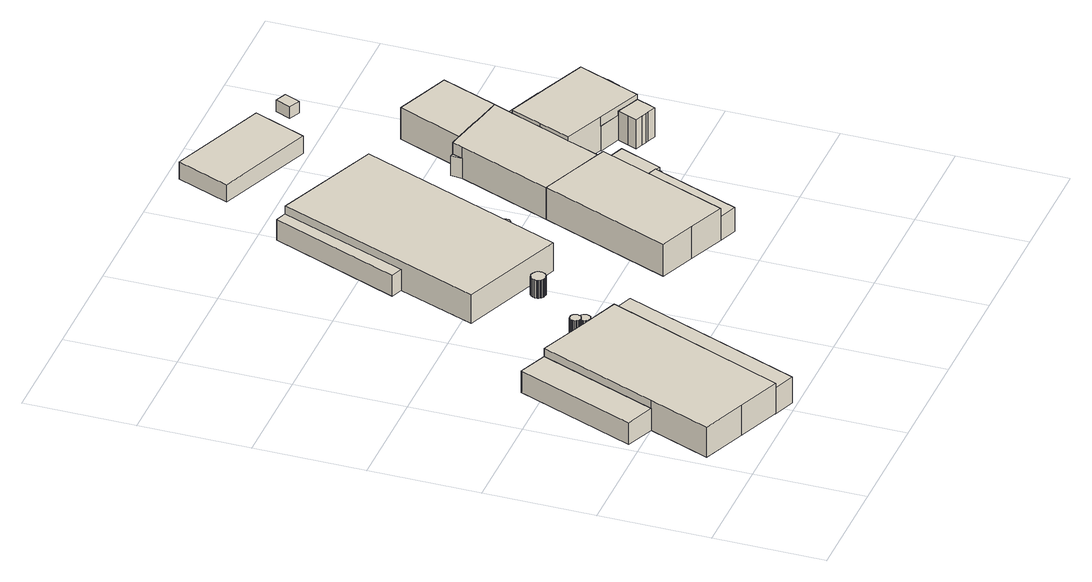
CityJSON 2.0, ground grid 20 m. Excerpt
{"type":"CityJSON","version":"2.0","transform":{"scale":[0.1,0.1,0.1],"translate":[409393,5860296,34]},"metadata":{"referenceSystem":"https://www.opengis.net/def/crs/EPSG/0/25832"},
"CityObjects":{
"building1":{"type":"Building","attributes":{"Gemeindeschluessel":"03454048","AbsoluteHoehe":"34.951","MittlereTraufHoehe":"39.28","Firsthoehe":"39.28","function":"31001_2720","roofType":"1000","measuredHeight":4.33},"address":[{"country":"Germany","locality":"Spahnharrenstätte"}],"geometry":[{"type":"MultiSurface","lod":"1","boundaries":[[[0,1,2,3]],[[4,5,6,7]],[[4,7,3,2]],[[5,4,2,1]],[[6,5,1,0]],[[7,6,0,3]]]}]},
"building2":{"type":"Building","attributes":{"Gemeindeschluessel":"03454048","AbsoluteHoehe":"34.973","MittlereTraufHoehe":"40.496","Firsthoehe":"41.825","function":"31001_2000","roofType":"3100","measuredHeight":6.85},"address":[{"country":"Germany","locality":"Spahnharrenstätte"}],"geometry":[{"type":"MultiSurface","lod":"1","boundaries":[[[8,9,10,11,12,13,14]],[[15,5,4,16,17,18,19]],[[15,19,14,13]],[[5,15,13,12]],[[4,5,12,11]],[[16,4,11,10]],[[17,16,10,9]],[[18,17,9,8]],[[19,18,8,14]]]}]},
"building3":{"type":"Building","attributes":{"Gemeindeschluessel":"03454048","AbsoluteHoehe":"34.945","MittlereTraufHoehe":"39.964","Firsthoehe":"39.964","function":"51009_1610","roofType":"1000","measuredHeight":5.02},"address":[{"country":"Germany","locality":"Spahnharrenstätte"}],"geometry":[{"type":"MultiSurface","lod":"1","boundaries":[[[20,21,22,23]],[[24,25,26,27]],[[24,27,23,22]],[[25,24,22,21]],[[26,25,21,20]],[[27,26,20,23]]]}]},
"building4":{"type":"Building","attributes":{"Gemeindeschluessel":"03454048","AbsoluteHoehe":"34.986","MittlereTraufHoehe":"41.518","Firsthoehe":"41.518","function":"51003_1201","roofType":"1000","measuredHeight":6.53},"address":[{"country":"Germany","locality":"Spahnharrenstätte"}],"geometry":[{"type":"MultiSurface","lod":"1","boundaries":[[[28,29,30,31,32,33,34,35,36,37,38,39,40,41,42,43,44,45,46,47,48,49,50,51,52,53,54,55,56,57,58,59,60,61,62,63]],[[64,65,66,67,68,69,70,71,72,73,74,75,76,77,78,79,80,81,82,83,84,85,86,87,88,89,90,91,92,93,94,95,96,97,98,99]],[[64,99,63,62]],[[65,64,62,61]],[[66,65,61,60]],[[67,66,60,59]],[[68,67,59,58]],[[69,68,58,57]],[[70,69,57,56]],[[71,70,56,55]],[[72,71,55,54]],[[73,72,54,53]],[[74,73,53,52]],[[75,74,52,51]],[[76,75,51,50]],[[77,76,50,49]],[[78,77,49,48]],[[79,78,48,47]],[[80,79,47,46]],[[81,80,46,45]],[[82,81,45,44]],[[83,82,44,43]],[[84,83,43,42]],[[85,84,42,41]],[[86,85,41,40]],[[87,86,40,39]],[[88,87,39,38]],[[89,88,38,37]],[[90,89,37,36]],[[91,90,36,35]],[[92,91,35,34]],[[93,92,34,33]],[[94,93,33,32]],[[95,94,32,31]],[[96,95,31,30]],[[97,96,30,29]],[[98,97,29,28]],[[99,98,28,63]]]}]},
"building5":{"type":"Building","attributes":{"Gemeindeschluessel":"03454048","AbsoluteHoehe":"35.001","MittlereTraufHoehe":"40.64","Firsthoehe":"40.64","function":"51003_1201","roofType":"1000","measuredHeight":5.64},"address":[{"country":"Germany","locality":"Spahnharrenstätte"}],"geometry":[{"type":"MultiSurface","lod":"1","boundaries":[[[100,101,102,103,104,105,106,107,108,109,110,111,112,113,114,115,116,117,118,119,120,121,122,123,124,125,126,127,128,129,130,131,132,133,134,135]],[[136,137,138,139,140,141,142,143,144,145,146,147,148,149,150,151,152,153,154,155,156,157,158,159,160,161,162,163,164,165,166,167,168,169,170,171]],[[136,171,135,134]],[[137,136,134,133]],[[138,137,133,132]],[[139,138,132,131]],[[140,139,131,130]],[[141,140,130,129]],[[142,141,129,128]],[[143,142,128,127]],[[144,143,127,126]],[[145,144,126,125]],[[146,145,125,124]],[[147,146,124,123]],[[148,147,123,122]],[[149,148,122,121]],[[150,149,121,120]],[[151,150,120,119]],[[152,151,119,118]],[[153,152,118,117]],[[154,153,117,116]],[[155,154,116,115]],[[156,155,115,114]],[[157,156,114,113]],[[158,157,113,112]],[[159,158,112,111]],[[160,159,111,110]],[[161,160,110,109]],[[162,161,109,108]],[[163,162,108,107]],[[164,163,107,106]],[[165,164,106,105]],[[166,165,105,104]],[[167,166,104,103]],[[168,167,103,102]],[[169,168,102,101]],[[170,169,101,100]],[[171,170,100,135]]]}]},
"building6":{"type":"Building","attributes":{"Gemeindeschluessel":"03454048","BezugspunktDach":"4000","AbsoluteHoehe":"35.005","MittlereTraufHoehe":"38.505","Firsthoehe":"38.505","function":"51003_1201","measuredHeight":3.5},"address":[{"country":"Germany","locality":"Spahnharrenstätte"}],"geometry":[{"type":"MultiSurface","lod":"1","boundaries":[[[172,173,174,175,176,177,178,179,180,181,182,183,184,185,186,187,188,189,190,191,192,193,194,195,196,197,198,199,200,201,202,203,204,205,206,207,208,209,210,211,212,213]],[[214,215,216,217,218,219,220,221,222,223,224,225,226,227,228,229,230,231,232,233,234,235,236,237,238,239,240,241,242,243,244,245,246,247,248,249,250,251,252,253,254,255]],[[214,255,213,212]],[[215,214,212,211]],[[216,215,211,210]],[[217,216,210,209]],[[218,217,209,208]],[[219,218,208,207]],[[220,219,207,206]],[[221,220,206,205]],[[222,221,205,204]],[[223,222,204,203]],[[224,223,203,202]],[[225,224,202,201]],[[226,225,201,200]],[[227,226,200,199]],[[228,227,199,198]],[[229,228,198,197]],[[230,229,197,196]],[[231,230,196,195]],[[232,231,195,194]],[[233,232,194,193]],[[234,233,193,192]],[[235,234,192,191]],[[236,235,191,190]],[[237,236,190,189]],[[238,237,189,188]],[[239,238,188,187]],[[240,239,187,186]],[[241,240,186,185]],[[242,241,185,184]],[[243,242,184,183]],[[244,243,183,182]],[[245,244,182,181]],[[246,245,181,180]],[[247,246,180,179]],[[248,247,179,178]],[[249,248,178,177]],[[250,249,177,176]],[[251,250,176,175]],[[252,251,175,174]],[[253,252,174,173]],[[254,253,173,172]],[[255,254,172,213]]]}]},
"building7":{"type":"Building","attributes":{"Gemeindeschluessel":"03454048","AbsoluteHoehe":"34.883","MittlereTraufHoehe":"39.159","Firsthoehe":"41.837","function":"31001_2720","roofType":"5000","measuredHeight":6.95},"address":[{"country":"Germany","locality":"Spahnharrenstätte"}],"children":["building7-1"],"geometry":[{"type":"MultiSurface","lod":"1","boundaries":[[[256,257,258,259]],[[260,261,262,263]],[[260,263,259,258]],[[261,260,258,257]],[[256,264,265,266,261,257]],[[263,262,256,259]],[[264,262,266,265]]]}]},
"building7-1":{"type":"BuildingPart","attributes":{"AbsoluteHoehe":"34.883","MittlereTraufHoehe":"39.035","Firsthoehe":"39.323","roofType":"2100","measuredHeight":4.44},"parents":["building7"],"geometry":[{"type":"MultiSurface","lod":"1","boundaries":[[[264,267,268,265]],[[269,270,262,266]],[[269,266,265,268]],[[270,269,268,267]],[[262,270,267,264]],[[265,266,262,264]]]}]},
"building8":{"type":"Building","attributes":{"Gemeindeschluessel":"03454048","BezugspunktDach":"4000","AbsoluteHoehe":"35.202","MittlereTraufHoehe":"38.702","Firsthoehe":"38.702","function":"51003_1201","measuredHeight":3.5},"address":[{"country":"Germany","locality":"Spahnharrenstätte"}],"geometry":[{"type":"MultiSurface","lod":"1","boundaries":[[[271,272,273,274,275,276,277,278,279,280,281,282,283,284,285,286,287,288,289,290,291,292,293,294,295,296,297,298,299,300,301,302,303,304,305,306]],[[307,308,309,310,311,312,313,314,315,316,317,318,319,320,321,322,323,324,325,326,327,328,329,330,331,332,333,334,335,336,337,338,339,340,341,342]],[[307,342,306,305]],[[308,307,305,304]],[[309,308,304,303]],[[310,309,303,302]],[[311,310,302,301]],[[312,311,301,300]],[[313,312,300,299]],[[314,313,299,298]],[[315,314,298,297]],[[316,315,297,296]],[[317,316,296,295]],[[318,317,295,294]],[[319,318,294,293]],[[320,319,293,292]],[[321,320,292,291]],[[322,321,291,290]],[[323,322,290,289]],[[324,323,289,288]],[[325,324,288,287]],[[326,325,287,286]],[[327,326,286,285]],[[328,327,285,284]],[[329,328,284,283]],[[330,329,283,282]],[[331,330,282,281]],[[332,331,281,280]],[[333,332,280,279]],[[334,333,279,278]],[[335,334,278,277]],[[336,335,277,276]],[[337,336,276,275]],[[338,337,275,274]],[[339,338,274,273]],[[340,339,273,272]],[[341,340,272,271]],[[342,341,271,306]]]}]},
"building9":{"type":"Building","attributes":{"Gemeindeschluessel":"03454048","AbsoluteHoehe":"35.111","MittlereTraufHoehe":"40.634","Firsthoehe":"42.944","function":"31001_2720","roofType":"3100","measuredHeight":7.83},"address":[{"country":"Germany","locality":"Spahnharrenstätte"}],"children":["building9-1","building9-2","building9-3","building9-4","building9-5"],"geometry":[{"type":"MultiSurface","lod":"1","boundaries":[[[343,344,345,346,347,348,349,350]],[[351,352,353,354,355,356,357,358]],[[351,358,350,349]],[[352,351,349,348]],[[353,352,348,347]],[[346,359,360,361,347]],[[345,362,359,346]],[[356,355,345,344]],[[357,356,344,343]],[[350,363,364,343]],[[360,365,353,361]],[[359,354,365,360]],[[355,354,359,362]],[[363,358,357,364]]]}]},
"building9-1":{"type":"BuildingPart","attributes":{"AbsoluteHoehe":"35.111","MittlereTraufHoehe":"39.014","Firsthoehe":"39.014","roofType":"1000","measuredHeight":3.9},"parents":["building9"],"geometry":[{"type":"MultiSurface","lod":"1","boundaries":[[[366,367,368,369]],[[370,371,372,373]],[[371,370,368,367]],[[372,371,367,366]],[[373,372,366,369]],[[370,373,369,368]]]}]},
"building9-2":{"type":"BuildingPart","attributes":{"AbsoluteHoehe":"35.111","MittlereTraufHoehe":"39.043","Firsthoehe":"39.043","roofType":"1000","measuredHeight":3.93},"parents":["building9"],"geometry":[{"type":"MultiSurface","lod":"1","boundaries":[[[374,375,376]],[[377,378,379]],[[377,379,376,375]],[[378,377,375,374]],[[379,378,374,376]]]}]},
"building9-3":{"type":"BuildingPart","attributes":{"AbsoluteHoehe":"35.111","MittlereTraufHoehe":"40.686","Firsthoehe":"42.895","roofType":"3100","measuredHeight":7.78},"parents":["building9"],"geometry":[{"type":"MultiSurface","lod":"1","boundaries":[[[380,381,382,383,384,385]],[[386,387,388,389,390,391]],[[384,392,385]],[[387,386,384,383]],[[388,387,383,382]],[[389,388,382,381]],[[390,389,381,380]],[[384,386,393,392]],[[392,393,391,385]],[[391,390,380,385]]]}]},
"building9-4":{"type":"BuildingPart","attributes":{"AbsoluteHoehe":"35.111","MittlereTraufHoehe":"39.705","Firsthoehe":"40.363","roofType":"2100","measuredHeight":5.25},"parents":["building9"],"geometry":[{"type":"MultiSurface","lod":"1","boundaries":[[[394,395,364,363,396]],[[358,357,370,373,397]],[[358,397,396,363]],[[370,357,364,395]],[[394,369,368,395]],[[397,373,394,396]],[[357,358,363,364]],[[369,373,370,368]]]}]},
"building9-5":{"type":"BuildingPart","attributes":{"AbsoluteHoehe":"35.111","MittlereTraufHoehe":"40.385","Firsthoehe":"43.003","roofType":"3100","measuredHeight":7.89},"parents":["building9"],"geometry":[{"type":"MultiSurface","lod":"1","boundaries":[[[362,398,399,380,392,384,400,401,361,360]],[[353,379,378,386,393,390,402,403,355,365]],[[379,353,361,401]],[[400,374,376,401]],[[386,378,400,384]],[[402,390,380,399]],[[403,402,399,398]],[[355,403,398,362]],[[353,365,360,361]],[[374,378,379,376]],[[392,393,386,384]],[[385,391,393,392]],[[380,390,391,385]],[[360,365,354,359]],[[359,354,355,362]]]}]},
"building10":{"type":"Building","attributes":{"Gemeindeschluessel":"03454048","AbsoluteHoehe":"35.582","MittlereTraufHoehe":"39.103","Firsthoehe":"40.193","function":"51009_1610","roofType":"3100","measuredHeight":4.61},"address":[{"country":"Germany","locality":"Spahnharrenstätte"}],"geometry":[{"type":"MultiSurface","lod":"1","boundaries":[[[404,405,406,407]],[[408,409,410,411]],[[408,411,407,406]],[[409,408,406,405]],[[410,409,405,404]],[[411,410,404,407]]]}]},
"building11":{"type":"Building","attributes":{"Gemeindeschluessel":"03454048","AbsoluteHoehe":"34.154","MittlereTraufHoehe":"36.857","Firsthoehe":"38.426","function":"31001_2000","roofType":"3100","measuredHeight":4.27},"address":[{"country":"Germany","locality":"Spahnharrenstätte"}],"geometry":[{"type":"MultiSurface","lod":"1","boundaries":[[[412,413,414,415]],[[416,417,418,419]],[[416,419,415,414]],[[417,416,414,413]],[[418,417,413,412]],[[419,418,412,415]]]}]},
"building12":{"type":"Building","attributes":{"Gemeindeschluessel":"03454048","AbsoluteHoehe":"35.385","MittlereTraufHoehe":"41.34","Firsthoehe":"43.808","function":"31001_1210","roofType":"3100","measuredHeight":8.42},"address":[{"country":"Germany","locality":"Spahnharrenstätte","thoroughfareNumber":"102","thoroughfareName":"Rastdorfer Straße"}],"children":["building12-1","building12-2","building12-3"],"geometry":[{"type":"MultiSurface","lod":"1","boundaries":[[[420,421,422,423,424,425,426,427,428]],[[429,430,431,432,433,434,435,436,437]],[[429,437,428,427]],[[430,429,427,426]],[[425,438,439,426]],[[432,431,425,424]],[[433,432,424,423]],[[434,433,423,422]],[[421,440,441,422]],[[420,442,440,421]],[[437,436,420,428]],[[438,431,430,439]],[[440,435,434,441]],[[442,436,435,440]]]}]},
"building12-1":{"type":"BuildingPart","attributes":{"AbsoluteHoehe":"35.385","MittlereTraufHoehe":"40.24","Firsthoehe":"40.24","roofType":"1000","measuredHeight":4.86},"parents":["building12"],"geometry":[{"type":"MultiSurface","lod":"1","boundaries":[[[443,444,441,440,442,445,446,447]],[[448,449,436,435,434,450,451,452]],[[449,448,446,445]],[[436,449,445,442]],[[450,434,441,444]],[[451,450,444,443]],[[452,451,443,447]],[[446,448,453,454]],[[454,453,452,447]],[[435,436,442,440]],[[434,435,440,441]]]}]},
"building12-2":{"type":"BuildingPart","attributes":{"AbsoluteHoehe":"35.385","MittlereTraufHoehe":"40.557","Firsthoehe":"42.344","roofType":"3100","measuredHeight":6.96},"parents":["building12"],"geometry":[{"type":"MultiSurface","lod":"1","boundaries":[[[455,456,457,458,459,460,461,462,463,464]],[[465,466,467,448,453,452,468,469,470,471]],[[465,471,464,463]],[[466,465,463,462]],[[467,466,462,461]],[[448,467,461,460]],[[459,454,446,460]],[[458,447,454,459]],[[468,452,458,457]],[[469,468,457,456]],[[470,469,456,455]],[[471,470,455,464]],[[454,453,448,446]],[[452,453,454,447]]]}]},
"building12-3":{"type":"BuildingPart","attributes":{"AbsoluteHoehe":"35.385","MittlereTraufHoehe":"40.24","Firsthoehe":"40.24","roofType":"1000","measuredHeight":4.86},"parents":["building12"],"geometry":[{"type":"MultiSurface","lod":"1","boundaries":[[[438,472,473,439]],[[474,475,431,430]],[[474,430,439,473]],[[475,474,473,472]],[[431,475,472,438]],[[430,431,438,439]]]}]},
"building13":{"type":"Building","attributes":{"Gemeindeschluessel":"03454048","AbsoluteHoehe":"34.305","MittlereTraufHoehe":"36.224","Firsthoehe":"37.003","function":"31001_2000","roofType":"3100","measuredHeight":2.7},"address":[{"country":"Germany","locality":"Spahnharrenstätte"}],"geometry":[{"type":"MultiSurface","lod":"1","boundaries":[[[476,477,478,479]],[[480,481,482,483]],[[480,483,479,478]],[[481,480,478,477]],[[482,481,477,476]],[[483,482,476,479]]]}]},
"building14":{"type":"Building","attributes":{"Gemeindeschluessel":"03454048","AbsoluteHoehe":"35.382","MittlereTraufHoehe":"41.161","Firsthoehe":"41.161","function":"51009_1610","roofType":"1000","measuredHeight":5.78},"address":[{"country":"Germany","locality":"Spahnharrenstätte"}],"geometry":[{"type":"MultiSurface","lod":"1","boundaries":[[[484,485,486,487]],[[488,450,434,489]],[[488,489,487,486]],[[450,488,486,485]],[[434,450,485,484]],[[489,434,484,487]]]}]}
},
"vertices":[
[5,217,53],[57,196,53],[144,413,53],[92,434,53],[144,413,10],[57,196,10],[5,217,10],[92,434,10],
[173,20,69],[306,348,69],[225,380,69],[144,413,69],[57,196,69],[12,84,69],[92,52,69],[12,84,10],[225,380,10],[306,348,10],[173,20,10],[92,52,10],
[173,20,60],[212,5,60],[344,334,60],[306,348,60],[344,334,9],[212,5,9],[173,20,9],[306,348,9],
[231,387,75],[231,386,75],[233,384,75],[234,383,75],[236,383,75],[237,382,75],[239,382,75],[240,382,75],[242,383,75],[243,383,75],[245,384,75],[246,386,75],[247,387,75],[247,388,75],[248,390,75],[248,392,75],[248,394,75],[248,395,75],[247,396,75],[246,398,75],[245,399,75],[244,400,75],[242,401,75],[240,401,75],[239,401,75],[237,401,75],[235,401,75],[233,400,75],[232,399,75],[231,398,75],[230,396,75],[230,395,75],[229,394,75],[229,392,75],[229,390,75],[230,388,75],[229,390,10],[229,392,10],[229,394,10],[230,395,10],[230,396,10],[231,398,10],[232,399,10],[233,400,10],[235,401,10],[237,401,10],[239,401,10],[240,401,10],[242,401,10],[244,400,10],[245,399,10],[246,398,10],[247,396,10],[248,395,10],[248,394,10],[248,392,10],[248,390,10],[247,388,10],[247,387,10],[246,386,10],[245,384,10],[243,383,10],[242,383,10],[240,382,10],[239,382,10],[237,382,10],[236,383,10],[234,383,10],[233,384,10],[231,386,10],[231,387,10],[230,388,10],
[249,377,66],[249,376,66],[251,374,66],[252,373,66],[254,373,66],[255,372,66],[257,372,66],[258,372,66],[259,373,66],[261,373,66],[263,374,66],[264,376,66],[265,377,66],[265,378,66],[266,380,66],[266,382,66],[266,384,66],[265,385,66],[265,386,66],[264,387,66],[263,389,66],[262,390,66],[260,391,66],[258,391,66],[257,391,66],[255,391,66],[253,391,66],[251,390,66],[250,389,66],[249,387,66],[248,386,66],[248,385,66],[247,384,66],[247,382,66],[247,380,66],[248,378,66],[247,380,10],[247,382,10],[247,384,10],[248,385,10],[248,386,10],[249,387,10],[250,389,10],[251,390,10],[253,391,10],[255,391,10],[257,391,10],[258,391,10],[260,391,10],[262,390,10],[263,389,10],[264,387,10],[265,386,10],[265,385,10],[266,384,10],[266,382,10],[266,380,10],[265,378,10],[265,377,10],[264,376,10],[263,374,10],[261,373,10],[259,373,10],[258,372,10],[257,372,10],[255,372,10],[254,373,10],[252,373,10],[251,374,10],[249,376,10],[249,377,10],[248,378,10],
[364,502,45],[365,500,45],[366,498,45],[367,497,45],[368,496,45],[370,494,45],[372,493,45],[374,493,45],[376,492,45],[377,492,45],[379,492,45],[380,493,45],[382,493,45],[384,494,45],[386,496,45],[388,497,45],[388,498,45],[389,500,45],[390,502,45],[390,504,45],[390,507,45],[390,508,45],[389,510,45],[389,511,45],[388,513,45],[387,514,45],[385,515,45],[383,517,45],[381,517,45],[379,518,45],[377,518,45],[375,518,45],[373,517,45],[371,517,45],[369,515,45],[368,514,45],[367,513,45],[366,511,45],[365,510,45],[365,508,45],[364,507,45],[364,504,45],[364,507,10],[365,508,10],[365,510,10],[366,511,10],[367,513,10],[368,514,10],[369,515,10],[371,517,10],[373,517,10],[375,518,10],[377,518,10],[379,518,10],[381,517,10],[383,517,10],[385,515,10],[387,514,10],[388,513,10],[389,511,10],[389,510,10],[390,508,10],[390,507,10],[390,504,10],[390,502,10],[389,500,10],[388,498,10],[388,497,10],[386,496,10],[384,494,10],[382,493,10],[380,493,10],[379,492,10],[377,492,10],[376,492,10],[374,493,10],[372,493,10],[370,494,10],[368,496,10],[367,497,10],[366,498,10],[365,500,10],[364,502,10],[364,504,10],
[406,956,65],[259,580,65],[450,505,65],[598,878,65],[450,505,9],[259,580,9],[406,956,9],[598,878,9],[406,956,50],[314,721,50],[314,721,9],
[386,963,50],[292,729,50],[292,729,9],[386,963,9],
[495,608,47],[496,606,47],[497,604,47],[498,603,47],[500,601,47],[501,600,47],[503,600,47],[505,599,47],[506,599,47],[507,599,47],[509,600,47],[510,600,47],[512,601,47],[514,603,47],[515,604,47],[516,606,47],[516,608,47],[516,610,47],[516,612,47],[516,613,47],[515,615,47],[514,616,47],[513,617,47],[512,618,47],[510,619,47],[508,620,47],[506,620,47],[504,620,47],[501,619,47],[500,618,47],[498,617,47],[497,616,47],[497,615,47],[496,613,47],[496,612,47],[495,610,47],[496,612,12],[496,613,12],[497,615,12],[497,616,12],[498,617,12],[500,618,12],[501,619,12],[504,620,12],[506,620,12],[508,620,12],[510,619,12],[512,618,12],[513,617,12],[514,616,12],[515,615,12],[516,613,12],[516,612,12],[516,610,12],[516,608,12],[516,606,12],[515,604,12],[514,603,12],[512,601,12],[510,600,12],[509,600,12],[507,599,12],[506,599,12],[505,599,12],[503,600,12],[501,600,12],[500,601,12],[498,603,12],[497,604,12],[496,606,12],[495,608,12],[495,610,12],
[689,436,74],[720,513,74],[708,518,74],[654,540,74],[588,566,74],[493,329,74],[558,302,74],[624,275,74],[558,302,11],[493,329,11],[588,566,11],[654,540,11],[708,518,11],[720,513,11],[689,436,11],[624,275,11],[654,540,73],[648,542,73],[588,566,73],[708,518,73],[624,275,58],[689,436,58],[648,542,11],
[730,415,50],[732,419,50],[722,423,50],[720,419,50],[722,423,11],[732,419,11],[730,415,11],[720,419,11],
[664,755,50],[658,757,50],[657,736,50],[658,757,11],[664,755,11],[657,736,11],
[793,728,73],[834,830,73],[783,850,73],[733,870,73],[685,751,73],[739,739,73],[685,751,11],[733,870,11],[783,850,11],[834,830,11],[793,728,11],[739,739,11],[728,742,73],[728,742,11],
[720,419,58],[722,423,58],[657,262,58],[657,262,11],
[732,578,73],[785,709,73],[664,755,73],[657,736,73],[785,709,11],[732,578,11],
[689,436,56],[732,419,56],[763,496,56],[720,513,56],[763,496,16],[732,419,16],[689,436,16],[720,513,16],
[475,1082,36],[653,1011,36],[692,1107,36],[513,1178,36],[692,1107,2],[653,1011,2],[475,1082,2],[513,1178,2],
[806,548,80],[889,514,80],[907,558,80],[912,571,80],[935,628,80],[857,660,80],[778,692,80],[755,635,80],[732,578,80],[755,635,14],[778,692,14],[857,660,14],[935,628,14],[912,571,14],[907,558,14],[889,514,14],[806,548,14],[732,578,14],[857,660,62],[778,692,62],[889,514,62],[907,558,62],[806,548,62],
[898,509,62],[916,555,62],[805,547,62],[845,531,62],[888,513,62],[845,531,14],[805,547,14],[916,555,14],[898,509,14],[888,513,14],[866,522,14],[866,522,62],
[858,484,71],[874,478,71],[880,493,71],[888,513,71],[866,522,71],[845,531,71],[836,511,71],[830,495,71],[844,489,71],[852,486,71],[844,489,14],[830,495,14],[836,511,14],[880,493,14],[874,478,14],[858,484,14],[852,486,14],
[864,677,62],[785,709,62],[785,709,14],[864,677,14],
[753,1094,26],[741,1066,26],[762,1057,26],[774,1085,26],[762,1057,3],[741,1066,3],[753,1094,3],[774,1085,3],
[907,558,72],[916,555,72],[926,578,72],[916,582,72],[926,578,14],[916,582,14]
]}
